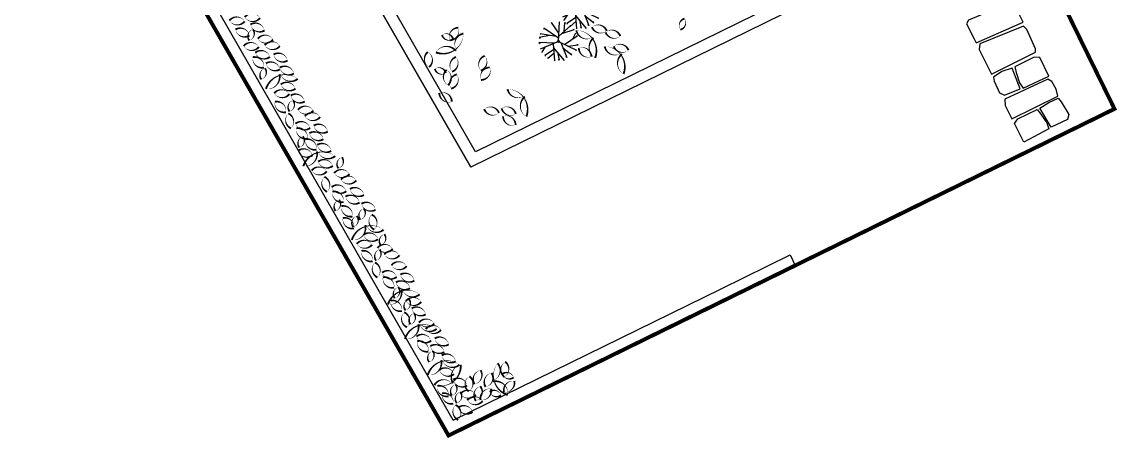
# Model space of a CAD drawing. Header units: millimetres. Extents: x 1754 to 2064, y 960 to 1845.
# Drawn here: x 1981.48 to 2009.5, y 1795.89 to 1806.53 of the extents above; entities that cross this region are included whole.
import ezdxf

# ---------------------------------------------------------------- set-up
doc = ezdxf.new("R2010")
doc.units = ezdxf.units.MM
for name, color, linetype in [('A_katastralni mapa', 7, 'Continuous'), ('dveře', 3, 'Continuous'), ('pohled', 4, 'Continuous'), ('SRAFY', 3, 'Continuous'), ('SRAFY-TERÉN', 252, 'Continuous'), ('T_stafaz', 7, 'Continuous'), ('zariz.predmety', 203, 'Continuous'), ('ZDIVO', 1, 'Continuous')]:
    doc.layers.add(name, color=color, linetype=linetype)

# ---------------------------------------------------------------- blocks, each defined once
blk = doc.blocks.new('STROMPUD03')
for p, q in [((-368, 361), (-338, 354)), ((-167, 240), (-360, 356)), ((-117, 65), (-227, 453)), ((-224, 454), (-211, 433)), ((-144, 162), (-100, 495)), ((-100, 495), (-101, 472)), ((102, 359), (-4, 500)), ((0, 0), (401, 312)), ((85, 494), (79, 466)), ((134, 104), (85, 494)), ((211, 164), (300, 411)), ((300, 411), (279, 381)), ((401, 312), (385, 282)), ((-188, 105), (-510, 52)), ((-510, 52), (-478, 47)), ((-73, 40), (-470, -189)), ((-444, 243), (-432, 232)), ((0, 0), (-443, 246)), ((-142, 0), (-381, -337)), ((0, 0), (-26, -508)), ((48, 38), (461, 11)), ((198, 28), (455, 155)), ((455, 155), (421, 150)), ((461, 11), (430, 0)), ((456, 150), (431, 145)), ((-467, -196), (-451, -197)), ((-242, -140), (-307, -403)), ((-5, -100), (-197, -464)), ((-8, -153), (400, -315)), ((78, -187), (500, -84)), ((139, -211), (169, -477)), ((221, -244), (274, -435)), ((231, -146), (439, -197)), ((439, -197), (404, -196)), ((-381, -337), (-376, -319)), ((-305, -404), (-288, -375)), ((-197, -464), (-162, -444)), ((-19, -376), (58, -508)), ((58, -508), (58, -484)), ((169, -477), (176, -452)), ((274, -435), (250, -411)), ((400, -315), (386, -296))]:
    blk.add_line(p, q)
blk.add_circle((0, 0), 27.7)

msp = doc.modelspace()

# ---------------------------------------------------------------- linework, layer by layer
at = {"layer": 'A_katastralni mapa'}
msp.add_line((1990.474, 1842.976), (2009.43, 1804.308), dxfattribs=at)
at = {"layer": 'dveře'}
for p, q in [((1992.96, 1802.821), (1988.184, 1811.132)), ((1993.08, 1803.214), (1989.663, 1809.162)), ((2004.18, 1808.656), (1993.08, 1803.214)), ((2004.581, 1808.518), (1992.96, 1802.821))]:
    msp.add_line(p, q, dxfattribs=at)
at = {"layer": 'pohled', "const_width": 0.1}
msp.add_lwpolyline([(1990.474, 1842.976), (1983.012, 1840.111), (1961.83, 1830.336), (1965.874, 1827.991), (1971.138, 1825.145), (1981.461, 1814.981), (1992.393, 1795.956), (2009.43, 1804.308)], close=True, dxfattribs=at)
at = {"layer": 'SRAFY'}
msp.add_line((1985.223, 1816.285), (1992.96, 1802.821), dxfattribs=at)
at = {"layer": 'SRAFY-TERÉN'}
for points in [[(2007.096, 1806.522), (2006.872, 1806.969), (2006.781, 1807.028), (2005.695, 1806.576), (2005.644, 1806.484), (2005.839, 1806.1), (2005.892, 1805.995), (2007.096, 1806.522)], [(2005.981, 1805.97), (2005.971, 1805.824), (2006.285, 1805.192), (2007.413, 1805.76), (2007.406, 1805.847), (2007.19, 1806.334), (2007.098, 1806.424), (2005.981, 1805.97)], [(2007.751, 1805.144), (2007.521, 1805.621), (2007.377, 1805.629), (2006.878, 1805.381), (2006.916, 1805.237), (2007.001, 1804.978), (2007.09, 1804.84), (2007.751, 1805.144)], [(2007.019, 1804.818), (2006.815, 1805.352), (2006.551, 1805.268), (2006.335, 1805.122), (2006.351, 1805.016), (2006.491, 1804.719), (2006.612, 1804.663), (2007.019, 1804.818)], [(2006.622, 1804.557), (2006.637, 1804.394), (2006.804, 1804.052), (2007.983, 1804.637), (2007.935, 1804.811), (2007.83, 1805.008), (2007.727, 1805.066), (2006.622, 1804.557)], [(2007.814, 1803.838), (2007.518, 1804.326), (2007.749, 1804.47), (2007.987, 1804.586), (2008.067, 1804.488), (2008.26, 1804.164), (2008.23, 1804.034), (2007.814, 1803.838)], [(2007.109, 1803.459), (2006.872, 1803.933), (2006.954, 1804.052), (2007.456, 1804.294), (2007.546, 1804.176), (2007.699, 1803.95), (2007.754, 1803.796), (2007.109, 1803.459)]]:
    msp.add_lwpolyline(points, dxfattribs=at)
at = {"layer": 'zariz.predmety', "color": 253, "linetype": 'Continuous', "ltscale": 0.001}
for points in [[(1986.786, 1806.567, 0, 0, 0.520567), (1986.786, 1806.567, 0, 0.05, 0.520567), (1987.175, 1806.546, 0, 0.05, 0.520567), (1986.786, 1806.567, 0.05, 0.05, 0)], [(1987.18, 1806.653, 0, 0, 0.520567), (1987.18, 1806.653, 0, 0.05, 0.520567), (1987.569, 1806.632, 0, 0.05, 0.520567), (1987.18, 1806.653, 0.05, 0.05, 0)], [(1987.299, 1806.184, 0, 0, 0.520567), (1987.299, 1806.184, 0, 0.05, 0.520567), (1986.941, 1806.337, 0, 0.05, 0.520567), (1987.299, 1806.184, 0.05, 0.05, 0)], [(1987.684, 1806.313, 0, 0, 0.520567), (1987.684, 1806.313, 0, 0.05, 0.520567), (1987.326, 1806.466, 0, 0.05, 0.520567), (1987.684, 1806.313, 0.05, 0.05, 0)], [(1992.421, 1806.063, 0, 0, -0.520567), (1992.421, 1806.063, 0, 0.05, -0.520567), (1992.643, 1806.383, 0, 0.05, -0.520567), (1992.421, 1806.063, 0.05, 0.05, 0)], [(1996.439, 1806.302, 0, 0, -0.520567), (1996.439, 1806.302, 0, 0.05, -0.520567), (1996.062, 1806.4, 0, 0.05, -0.520567), (1996.439, 1806.302, 0.05, 0.05, 0)], [(1998.429, 1806.615, 0, 0, -0.520567), (1998.429, 1806.615, 0, 0.05, -0.520567), (1998.325, 1806.335, 0, 0.05, -0.520567), (1998.429, 1806.615, 0.05, 0.05, 0)], [(1987.386, 1806.342, 0, 0, 0.520567), (1987.386, 1806.342, 0, 0.05, 0.520567), (1987.296, 1806.057, 0, 0.05, 0.520567), (1987.386, 1806.342, 0.05, 0.05, 0)], [(1987.514, 1806.102, 0, 0, 0.520567), (1987.514, 1806.102, 0, 0.05, 0.520567), (1987.902, 1806.081, 0, 0.05, 0.520567), (1987.514, 1806.102, 0.05, 0.05, 0)], [(1992.07, 1805.752, 0, 0, -0.520567), (1992.07, 1805.752, 0, 0.05, -0.520567), (1992.579, 1805.793, 0, 0.05, -0.520567), (1992.592, 1805.821, 0, 0.05, -0.520567), (1992.772, 1806.234, 0, 0.05, -0.520567), (1992.07, 1805.752, 0.05, 0.05, 0)], [(1992.507, 1806.095, 0, 0, -0.520567), (1992.507, 1806.095, 0, 0.05, -0.520567), (1992.226, 1806.198, 0, 0.05, -0.520567), (1992.507, 1806.095, 0.05, 0.05, 0)], [(1996.144, 1805.613, 0, 0, -0.520567), (1996.144, 1805.613, 0, 0.05, -0.520567), (1996.103, 1806.122, 0, 0.05, -0.520567), (1996.075, 1806.136, 0, 0.05, -0.520567), (1995.662, 1806.315, 0, 0.05, -0.520567), (1996.144, 1805.613, 0.05, 0.05, 0)], [(1996.41, 1806.267, 0, 0, -0.520567), (1996.41, 1806.267, 0, 0.05, -0.520567), (1996.786, 1806.169, 0, 0.05, -0.520567), (1996.41, 1806.267, 0.05, 0.05, 0)], [(1987.151, 1805.914, 0, 0, 0.520567), (1987.151, 1805.914, 0, 0.05, 0.520567), (1987.54, 1805.893, 0, 0.05, 0.520567), (1987.151, 1805.914, 0.05, 0.05, 0)], [(1987.823, 1805.639, 0, 0, 0.520567), (1987.823, 1805.639, 0, 0.05, 0.520567), (1987.449, 1805.747, 0, 0.05, 0.520567), (1987.823, 1805.639, 0.05, 0.05, 0)], [(1987.689, 1805.936, 0, 0, 0.520567), (1987.689, 1805.936, 0, 0.05, 0.520567), (1988.077, 1805.915, 0, 0.05, 0.520567), (1987.689, 1805.936, 0.05, 0.05, 0)], [(1996.046, 1805.643, 0, 0, -0.520567), (1996.046, 1805.643, 0, 0.05, -0.520567), (1995.726, 1805.864, 0, 0.05, -0.520567), (1996.046, 1805.643, 0.05, 0.05, 0)], [(1996.87, 1805.201, 0, 0, -0.520567), (1996.87, 1805.201, 0, 0.05, -0.520567), (1996.829, 1805.71, 0, 0.05, -0.520567), (1996.8, 1805.724, 0, 0.05, -0.520567), (1996.388, 1805.904, 0, 0.05, -0.520567), (1996.87, 1805.201, 0.05, 0.05, 0)], [(1996.996, 1805.808, 0, 0, -0.520567), (1996.996, 1805.808, 0, 0.05, -0.520567), (1996.62, 1805.906, 0, 0.05, -0.520567), (1996.996, 1805.808, 0.05, 0.05, 0)], [(1987.384, 1805.629, 0, 0, 0.520567), (1987.384, 1805.629, 0, 0.05, 0.520567), (1987.669, 1805.364, 0, 0.05, 0.520567), (1987.384, 1805.629, 0.05, 0.05, 0)], [(1988.274, 1805.544, 0, 0, 0.520567), (1988.274, 1805.544, 0, 0.05, 0.520567), (1987.917, 1805.697, 0, 0.05, 0.520567), (1988.274, 1805.544, 0.05, 0.05, 0)], [(1991.896, 1805.376, 0, 0, -0.520567), (1991.896, 1805.376, 0, 0.05, -0.520567), (1991.861, 1805.763, 0, 0.05, -0.520567), (1991.896, 1805.376, 0.05, 0.05, 0)], [(1992.581, 1805.635, 0, 0, -0.520567), (1992.581, 1805.635, 0, 0.05, -0.520567), (1992.483, 1805.258, 0, 0.05, -0.520567), (1992.581, 1805.635, 0.05, 0.05, 0)], [(1993.318, 1805.664, 0, 0, -0.520567), (1993.318, 1805.664, 0, 0.05, -0.520567), (1993.22, 1805.288, 0, 0.05, -0.520567), (1993.318, 1805.664, 0.05, 0.05, 0)], [(1987.694, 1805.348, 0, 0, 0.520567), (1987.694, 1805.348, 0, 0.05, 0.520567), (1987.604, 1805.063, 0, 0.05, 0.520567), (1987.694, 1805.348, 0.05, 0.05, 0)], [(1988.078, 1805.319, 0, 0, 0.520567), (1988.078, 1805.319, 0, 0.05, 0.520567), (1987.721, 1805.472, 0, 0.05, 0.520567), (1988.078, 1805.319, 0.05, 0.05, 0)], [(1988.077, 1805.364, 0, 0, 0.520567), (1988.077, 1805.364, 0, 0.05, 0.520567), (1988.434, 1805.211, 0, 0.05, 0.520567), (1988.077, 1805.364, 0.05, 0.05, 0)], [(1992.323, 1805.226, 0, 0, -0.520567), (1992.323, 1805.226, 0, 0.05, -0.520567), (1992.043, 1805.33, 0, 0.05, -0.520567), (1992.323, 1805.226, 0.05, 0.05, 0)], [(1992.379, 1804.917, 0, 0, -0.520567), (1992.379, 1804.917, 0, 0.05, -0.520567), (1992.344, 1805.304, 0, 0.05, -0.520567), (1992.379, 1804.917, 0.05, 0.05, 0)], [(1993.226, 1805.048, 0, 0, -0.520567), (1993.226, 1805.048, 0, 0.05, -0.520567), (1993.448, 1805.368, 0, 0.05, -0.520567), (1993.226, 1805.048, 0.05, 0.05, 0)], [(1987.722, 1804.818, 0, 0, 0.520567), (1987.722, 1804.818, 0, 0.05, 0.520567), (1988.067, 1805.195, 0, 0.05, 0.520567), (1988.098, 1805.188, 0, 0.05, 0.520567), (1988.534, 1805.078, 0, 0.05, 0.520567), (1987.722, 1804.818, 0.05, 0.05, 0)], [(1988.475, 1804.826, 0, 0, 0.520567), (1988.475, 1804.826, 0, 0.05, 0.520567), (1988.101, 1804.934, 0, 0.05, 0.520567), (1988.475, 1804.826, 0.05, 0.05, 0)], [(1992.603, 1805.189, 0, 0, -0.520567), (1992.603, 1805.189, 0, 0.05, -0.520567), (1992.46, 1804.827, 0, 0.05, -0.520567), (1992.603, 1805.189, 0.05, 0.05, 0)], [(1987.932, 1804.707, 0, 0, 0.520567), (1987.932, 1804.707, 0, 0.05, 0.520567), (1988.32, 1804.686, 0, 0.05, 0.520567), (1987.932, 1804.707, 0.05, 0.05, 0)], [(1988.713, 1804.497, 0, 0, 0.520567), (1988.713, 1804.497, 0, 0.05, 0.520567), (1988.355, 1804.65, 0, 0.05, 0.520567), (1988.713, 1804.497, 0.05, 0.05, 0)], [(1992.476, 1804.492, 0, 0, -0.520567), (1992.476, 1804.492, 0, 0.05, -0.520567), (1992.157, 1804.714, 0, 0.05, -0.520567), (1992.476, 1804.492, 0.05, 0.05, 0)], [(1994.384, 1804.11, 0, 0, -0.520567), (1994.384, 1804.11, 0, 0.05, -0.520567), (1994.343, 1804.619, 0, 0.05, -0.520567), (1994.314, 1804.632, 0, 0.05, -0.520567), (1993.902, 1804.812, 0, 0.05, -0.520567), (1994.384, 1804.11, 0.05, 0.05, 0)], [(1987.949, 1804.489, 0, 0, 0.520567), (1987.949, 1804.489, 0, 0.05, 0.520567), (1988.234, 1804.224, 0, 0.05, 0.520567), (1987.949, 1804.489, 0.05, 0.05, 0)], [(1988.414, 1804.526, 0, 0, 0.520567), (1988.414, 1804.526, 0, 0.05, 0.520567), (1988.325, 1804.241, 0, 0.05, 0.520567), (1988.414, 1804.526, 0.05, 0.05, 0)], [(1988.293, 1804.193, 0, 0, 0.520567), (1988.293, 1804.193, 0, 0.05, 0.520567), (1988.361, 1803.81, 0, 0.05, 0.520567), (1988.293, 1804.193, 0.05, 0.05, 0)], [(1988.542, 1804.286, 0, 0, 0.520567), (1988.542, 1804.286, 0, 0.05, 0.520567), (1988.931, 1804.266, 0, 0.05, 0.520567), (1988.542, 1804.286, 0.05, 0.05, 0)], [(1988.717, 1804.12, 0, 0, 0.520567), (1988.717, 1804.12, 0, 0.05, 0.520567), (1989.106, 1804.1, 0, 0.05, 0.520567), (1988.717, 1804.12, 0.05, 0.05, 0)], [(1993.306, 1804.301, 0, 0, -0.520567), (1993.306, 1804.301, 0, 0.05, -0.520567), (1993.683, 1804.203, 0, 0.05, -0.520567), (1993.306, 1804.301, 0.05, 0.05, 0)], [(1993.752, 1804.322, 0, 0, -0.520567), (1993.752, 1804.322, 0, 0.05, -0.520567), (1994.113, 1804.179, 0, 0.05, -0.520567), (1993.752, 1804.322, 0.05, 0.05, 0)], [(1994.108, 1803.896, 0, 0, -0.520567), (1994.108, 1803.896, 0, 0.05, -0.520567), (1993.788, 1804.117, 0, 0.05, -0.520567), (1994.108, 1803.896, 0.05, 0.05, 0)], [(1988.851, 1803.823, 0, 0, 0.520567), (1988.851, 1803.823, 0, 0.05, 0.520567), (1988.478, 1803.931, 0, 0.05, 0.520567), (1988.851, 1803.823, 0.05, 0.05, 0)], [(1989.303, 1803.728, 0, 0, 0.520567), (1989.303, 1803.728, 0, 0.05, 0.520567), (1988.945, 1803.881, 0, 0.05, 0.520567), (1989.303, 1803.728, 0.05, 0.05, 0)], [(1988.499, 1803.812, 0, 0, 0.520567), (1988.499, 1803.812, 0, 0.05, 0.520567), (1988.783, 1803.548, 0, 0.05, 0.520567), (1988.499, 1803.812, 0.05, 0.05, 0)], [(1988.667, 1803.604, 0, 0, 0.520567), (1988.667, 1803.604, 0, 0.05, 0.520567), (1988.577, 1803.319, 0, 0.05, 0.520567), (1988.667, 1803.604, 0.05, 0.05, 0)], [(1989.19, 1803.533, 0, 0, 0.520567), (1989.19, 1803.533, 0, 0.05, 0.520567), (1988.833, 1803.686, 0, 0.05, 0.520567), (1989.19, 1803.533, 0.05, 0.05, 0)], [(1988.912, 1803.125, 0, 0, 0.520567), (1988.912, 1803.125, 0, 0.05, 0.520567), (1988.538, 1803.233, 0, 0.05, 0.520567), (1988.912, 1803.125, 0.05, 0.05, 0)], [(1988.73, 1803.531, 0, 0, 0.520567), (1988.73, 1803.531, 0, 0.05, 0.520567), (1989.015, 1803.267, 0, 0.05, 0.520567), (1988.73, 1803.531, 0.05, 0.05, 0)], [(1989.034, 1803.388, 0, 0, 0.520567), (1989.034, 1803.388, 0, 0.05, 0.520567), (1989.391, 1803.235, 0, 0.05, 0.520567), (1989.034, 1803.388, 0.05, 0.05, 0)], [(1988.679, 1802.842, 0, 0, 0.520567), (1988.679, 1802.842, 0, 0.05, 0.520567), (1989.023, 1803.219, 0, 0.05, 0.520567), (1989.054, 1803.212, 0, 0.05, 0.520567), (1989.491, 1803.102, 0, 0.05, 0.520567), (1988.679, 1802.842, 0.05, 0.05, 0)], [(1989.431, 1802.85, 0, 0, 0.520567), (1989.431, 1802.85, 0, 0.05, 0.520567), (1989.058, 1802.958, 0, 0.05, 0.520567), (1989.431, 1802.85, 0.05, 0.05, 0)], [(1989.665, 1803.071, 0, 0, 0.520567), (1989.665, 1803.071, 0, 0.05, 0.520567), (1989.576, 1802.786, 0, 0.05, 0.520567), (1989.665, 1803.071, 0.05, 0.05, 0)], [(1988.889, 1802.731, 0, 0, 0.520567), (1988.889, 1802.731, 0, 0.05, 0.520567), (1989.277, 1802.71, 0, 0.05, 0.520567), (1988.889, 1802.731, 0.05, 0.05, 0)], [(1989.467, 1802.665, 0, 0, 0.520567), (1989.467, 1802.665, 0, 0.05, 0.520567), (1989.856, 1802.644, 0, 0.05, 0.520567), (1989.467, 1802.665, 0.05, 0.05, 0)], [(1989.218, 1802.571, 0, 0, 0.520567), (1989.218, 1802.571, 0, 0.05, 0.520567), (1989.286, 1802.188, 0, 0.05, 0.520567), (1989.218, 1802.571, 0.05, 0.05, 0)], [(1989.642, 1802.499, 0, 0, 0.520567), (1989.642, 1802.499, 0, 0.05, 0.520567), (1990.03, 1802.478, 0, 0.05, 0.520567), (1989.642, 1802.499, 0.05, 0.05, 0)], [(1989.776, 1802.202, 0, 0, 0.520567), (1989.776, 1802.202, 0, 0.05, 0.520567), (1989.402, 1802.31, 0, 0.05, 0.520567), (1989.776, 1802.202, 0.05, 0.05, 0)], [(1989.423, 1802.191, 0, 0, 0.520567), (1989.423, 1802.191, 0, 0.05, 0.520567), (1989.708, 1801.926, 0, 0.05, 0.520567), (1989.423, 1802.191, 0.05, 0.05, 0)], [(1990.228, 1802.107, 0, 0, 0.520567), (1990.228, 1802.107, 0, 0.05, 0.520567), (1989.87, 1802.26, 0, 0.05, 0.520567), (1990.228, 1802.107, 0.05, 0.05, 0)], [(1989.592, 1801.983, 0, 0, 0.520567), (1989.592, 1801.983, 0, 0.05, 0.520567), (1989.502, 1801.698, 0, 0.05, 0.520567), (1989.592, 1801.983, 0.05, 0.05, 0)], [(1990.115, 1801.911, 0, 0, 0.520567), (1990.115, 1801.911, 0, 0.05, 0.520567), (1989.757, 1802.065, 0, 0.05, 0.520567), (1990.115, 1801.911, 0.05, 0.05, 0)], [(1990.524, 1801.73, 0, 0, 0.520567), (1990.524, 1801.73, 0, 0.05, 0.520567), (1990.166, 1801.883, 0, 0.05, 0.520567), (1990.524, 1801.73, 0.05, 0.05, 0)], [(1989.651, 1801.821, 0, 0, 0.520567), (1989.651, 1801.821, 0, 0.05, 0.520567), (1989.936, 1801.557, 0, 0.05, 0.520567), (1989.651, 1801.821, 0.05, 0.05, 0)], [(1990.226, 1801.758, 0, 0, 0.520567), (1990.226, 1801.758, 0, 0.05, 0.520567), (1990.136, 1801.473, 0, 0.05, 0.520567), (1990.226, 1801.758, 0.05, 0.05, 0)], [(1990.426, 1801.606, 0, 0, 0.520567), (1990.426, 1801.606, 0, 0.05, 0.520567), (1990.494, 1801.223, 0, 0.05, 0.520567), (1990.426, 1801.606, 0.05, 0.05, 0)], [(1989.69, 1801.517, 0, 0, 0.520567), (1989.69, 1801.517, 0, 0.05, 0.520567), (1989.975, 1801.252, 0, 0.05, 0.520567), (1989.69, 1801.517, 0.05, 0.05, 0)], [(1990.044, 1801.571, 0, 0, 0.520567), (1990.044, 1801.571, 0, 0.05, 0.520567), (1989.955, 1801.286, 0, 0.05, 0.520567), (1990.044, 1801.571, 0.05, 0.05, 0)], [(1989.919, 1800.956, 0, 0, 0.520567), (1989.919, 1800.956, 0, 0.05, 0.520567), (1990.263, 1801.334, 0, 0.05, 0.520567), (1990.294, 1801.327, 0, 0.05, 0.520567), (1990.73, 1801.217, 0, 0.05, 0.520567), (1989.919, 1800.956, 0.05, 0.05, 0)], [(1990.589, 1800.976, 0, 0, 0.520567), (1990.589, 1800.976, 0, 0.05, 0.520567), (1990.215, 1801.084, 0, 0.05, 0.520567), (1990.589, 1800.976, 0.05, 0.05, 0)], [(1990.75, 1801.105, 0, 0, 0.520567), (1990.75, 1801.105, 0, 0.05, 0.520567), (1990.66, 1800.82, 0, 0.05, 0.520567), (1990.75, 1801.105, 0.05, 0.05, 0)], [(1990.046, 1800.856, 0, 0, 0.520567), (1990.046, 1800.856, 0, 0.05, 0.520567), (1990.435, 1800.836, 0, 0.05, 0.520567), (1990.046, 1800.856, 0.05, 0.05, 0)], [(1990.573, 1800.751, 0, 0, 0.520567), (1990.573, 1800.751, 0, 0.05, 0.520567), (1990.962, 1800.73, 0, 0.05, 0.520567), (1990.573, 1800.751, 0.05, 0.05, 0)], [(1990.165, 1800.677, 0, 0, 0.520567), (1990.165, 1800.677, 0, 0.05, 0.520567), (1990.449, 1800.412, 0, 0.05, 0.520567), (1990.165, 1800.677, 0.05, 0.05, 0)], [(1990.629, 1800.714, 0, 0, 0.520567), (1990.629, 1800.714, 0, 0.05, 0.520567), (1990.54, 1800.429, 0, 0.05, 0.520567), (1990.629, 1800.714, 0.05, 0.05, 0)], [(1990.748, 1800.585, 0, 0, 0.520567), (1990.748, 1800.585, 0, 0.05, 0.520567), (1991.137, 1800.565, 0, 0.05, 0.520567), (1990.748, 1800.585, 0.05, 0.05, 0)], [(1990.508, 1800.381, 0, 0, 0.520567), (1990.508, 1800.381, 0, 0.05, 0.520567), (1990.576, 1799.998, 0, 0.05, 0.520567), (1990.508, 1800.381, 0.05, 0.05, 0)], [(1990.932, 1800.309, 0, 0, 0.520567), (1990.932, 1800.309, 0, 0.05, 0.520567), (1991.321, 1800.288, 0, 0.05, 0.520567), (1990.932, 1800.309, 0.05, 0.05, 0)], [(1991.066, 1800.011, 0, 0, 0.520567), (1991.066, 1800.011, 0, 0.05, 0.520567), (1990.693, 1800.119, 0, 0.05, 0.520567), (1991.066, 1800.011, 0.05, 0.05, 0)], [(1990.714, 1800.001, 0, 0, 0.520567), (1990.714, 1800.001, 0, 0.05, 0.520567), (1990.999, 1799.736, 0, 0.05, 0.520567), (1990.714, 1800.001, 0.05, 0.05, 0)], [(1991.405, 1799.721, 0, 0, 0.520567), (1991.405, 1799.721, 0, 0.05, 0.520567), (1991.048, 1799.874, 0, 0.05, 0.520567), (1991.405, 1799.721, 0.05, 0.05, 0)], [(1991.518, 1799.916, 0, 0, 0.520567), (1991.518, 1799.916, 0, 0.05, 0.520567), (1991.161, 1800.07, 0, 0.05, 0.520567), (1991.518, 1799.916, 0.05, 0.05, 0)], [(1990.842, 1799.306, 0, 0, 0.520567), (1990.842, 1799.306, 0, 0.05, 0.520567), (1991.186, 1799.684, 0, 0.05, 0.520567), (1991.217, 1799.677, 0, 0.05, 0.520567), (1991.653, 1799.566, 0, 0.05, 0.520567), (1990.842, 1799.306, 0.05, 0.05, 0)], [(1991.107, 1799.75, 0, 0, 0.520567), (1991.107, 1799.75, 0, 0.05, 0.520567), (1991.017, 1799.465, 0, 0.05, 0.520567), (1991.107, 1799.75, 0.05, 0.05, 0)], [(1990.915, 1799.404, 0, 0, 0.520567), (1990.915, 1799.404, 0, 0.05, 0.520567), (1991.2, 1799.139, 0, 0.05, 0.520567), (1990.915, 1799.404, 0.05, 0.05, 0)], [(1991.38, 1799.442, 0, 0, 0.520567), (1991.38, 1799.442, 0, 0.05, 0.520567), (1991.29, 1799.157, 0, 0.05, 0.520567), (1991.38, 1799.442, 0.05, 0.05, 0)], [(1991.303, 1799.394, 0, 0, 0.520567), (1991.303, 1799.394, 0, 0.05, 0.520567), (1991.692, 1799.373, 0, 0.05, 0.520567), (1991.303, 1799.394, 0.05, 0.05, 0)], [(1991.259, 1799.108, 0, 0, 0.520567), (1991.259, 1799.108, 0, 0.05, 0.520567), (1991.327, 1798.725, 0, 0.05, 0.520567), (1991.259, 1799.108, 0.05, 0.05, 0)], [(1991.509, 1799.083, 0, 0, 0.520567), (1991.509, 1799.083, 0, 0.05, 0.520567), (1991.419, 1798.798, 0, 0.05, 0.520567), (1991.509, 1799.083, 0.05, 0.05, 0)], [(1991.807, 1799.054, 0, 0, 0.520567), (1991.807, 1799.054, 0, 0.05, 0.520567), (1991.449, 1799.207, 0, 0.05, 0.520567), (1991.807, 1799.054, 0.05, 0.05, 0)], [(1991.277, 1798.424, 0, 0, 0.520567), (1991.277, 1798.424, 0, 0.05, 0.520567), (1991.621, 1798.801, 0, 0.05, 0.520567), (1991.652, 1798.794, 0, 0.05, 0.520567), (1992.088, 1798.684, 0, 0.05, 0.520567), (1991.277, 1798.424, 0.05, 0.05, 0)], [(1991.637, 1798.843, 0, 0, 0.520567), (1991.637, 1798.843, 0, 0.05, 0.520567), (1992.025, 1798.822, 0, 0.05, 0.520567), (1991.637, 1798.843, 0.05, 0.05, 0)], [(1991.946, 1798.38, 0, 0, 0.520567), (1991.946, 1798.38, 0, 0.05, 0.520567), (1991.572, 1798.488, 0, 0.05, 0.520567), (1991.946, 1798.38, 0.05, 0.05, 0)], [(1991.811, 1798.677, 0, 0, 0.520567), (1991.811, 1798.677, 0, 0.05, 0.520567), (1992.2, 1798.657, 0, 0.05, 0.520567), (1991.811, 1798.677, 0.05, 0.05, 0)], [(1991.593, 1798.369, 0, 0, 0.520567), (1991.593, 1798.369, 0, 0.05, 0.520567), (1991.878, 1798.104, 0, 0.05, 0.520567), (1991.593, 1798.369, 0.05, 0.05, 0)], [(1992.284, 1798.09, 0, 0, 0.520567), (1992.284, 1798.09, 0, 0.05, 0.520567), (1991.927, 1798.243, 0, 0.05, 0.520567), (1992.284, 1798.09, 0.05, 0.05, 0)], [(1992.397, 1798.285, 0, 0, 0.520567), (1992.397, 1798.285, 0, 0.05, 0.520567), (1992.04, 1798.438, 0, 0.05, 0.520567), (1992.397, 1798.285, 0.05, 0.05, 0)], [(1991.986, 1798.118, 0, 0, 0.520567), (1991.986, 1798.118, 0, 0.05, 0.520567), (1991.896, 1797.833, 0, 0.05, 0.520567), (1991.986, 1798.118, 0.05, 0.05, 0)], [(1992.219, 1798.005, 0, 0, 0.520567), (1992.219, 1798.005, 0, 0.05, 0.520567), (1992.576, 1797.852, 0, 0.05, 0.520567), (1992.219, 1798.005, 0.05, 0.05, 0)], [(1991.861, 1797.504, 0, 0, 0.520567), (1991.861, 1797.504, 0, 0.05, 0.520567), (1992.205, 1797.882, 0, 0.05, 0.520567), (1992.236, 1797.875, 0, 0.05, 0.520567), (1992.672, 1797.764, 0, 0.05, 0.520567), (1991.861, 1797.504, 0.05, 0.05, 0)], [(1992.706, 1797.764, 0, 0, 0.520567), (1992.706, 1797.764, 0, 0.05, 0.520567), (1992.51, 1797.292, 0, 0.05, 0.520567), (1992.479, 1797.288, 0, 0.05, 0.520567), (1992.031, 1797.244, 0, 0.05, 0.520567), (1992.706, 1797.764, 0.05, 0.05, 0)], [(1992.531, 1797.524, 0, 0, 0.520567), (1992.531, 1797.524, 0, 0.05, 0.520567), (1992.157, 1797.632, 0, 0.05, 0.520567), (1992.531, 1797.524, 0.05, 0.05, 0)], [(1993.908, 1796.992, 0, 0, 0.520567), (1993.908, 1796.992, 0, 0.05, 0.520567), (1993.531, 1797.336, 0, 0.05, 0.520567), (1993.538, 1797.367, 0, 0.05, 0.520567), (1993.648, 1797.803, 0, 0.05, 0.520567), (1993.908, 1796.992, 0.05, 0.05, 0)], [(1993.821, 1797.453, 0, 0, 0.520567), (1993.821, 1797.453, 0, 0.05, 0.520567), (1993.842, 1797.842, 0, 0.05, 0.520567), (1993.821, 1797.453, 0.05, 0.05, 0)], [(1992.869, 1797.233, 0, 0, 0.520567), (1992.869, 1797.233, 0, 0.05, 0.520567), (1992.512, 1797.386, 0, 0.05, 0.520567), (1992.869, 1797.233, 0.05, 0.05, 0)], [(1992.906, 1797.082, 0, 0, 0.520567), (1992.906, 1797.082, 0, 0.05, 0.520567), (1992.927, 1797.471, 0, 0.05, 0.520567), (1992.906, 1797.082, 0.05, 0.05, 0)], [(1993.211, 1797.626, 0, 0, 0.520567), (1993.211, 1797.626, 0, 0.05, 0.520567), (1993.058, 1797.268, 0, 0.05, 0.520567), (1993.211, 1797.626, 0.05, 0.05, 0)], [(1993.493, 1797.555, 0, 0, 0.520567), (1993.493, 1797.555, 0, 0.05, 0.520567), (1993.34, 1797.198, 0, 0.05, 0.520567), (1993.493, 1797.555, 0.05, 0.05, 0)], [(1993.773, 1797.53, 0, 0, 0.520567), (1993.773, 1797.53, 0, 0.05, 0.520567), (1994.058, 1797.441, 0, 0.05, 0.520567), (1993.773, 1797.53, 0.05, 0.05, 0)], [(1992.106, 1797.225, 0, 0, 0.520567), (1992.106, 1797.225, 0, 0.05, 0.520567), (1992.391, 1796.96, 0, 0.05, 0.520567), (1992.106, 1797.225, 0.05, 0.05, 0)], [(1992.571, 1797.262, 0, 0, 0.520567), (1992.571, 1797.262, 0, 0.05, 0.520567), (1992.481, 1796.977, 0, 0.05, 0.520567), (1992.571, 1797.262, 0.05, 0.05, 0)], [(1992.699, 1797.022, 0, 0, 0.520567), (1992.699, 1797.022, 0, 0.05, 0.520567), (1993.088, 1797.002, 0, 0.05, 0.520567), (1992.699, 1797.022, 0.05, 0.05, 0)], [(1993.203, 1797.217, 0, 0, 0.520567), (1993.203, 1797.217, 0, 0.05, 0.520567), (1993.095, 1796.843, 0, 0.05, 0.520567), (1993.203, 1797.217, 0.05, 0.05, 0)], [(1993.214, 1796.864, 0, 0, 0.520567), (1993.214, 1796.864, 0, 0.05, 0.520567), (1993.479, 1797.149, 0, 0.05, 0.520567), (1993.214, 1796.864, 0.05, 0.05, 0)], [(1993.447, 1797.074, 0, 0, 0.520567), (1993.447, 1797.074, 0, 0.05, 0.520567), (1993.732, 1796.984, 0, 0.05, 0.520567), (1993.447, 1797.074, 0.05, 0.05, 0)], [(1993.81, 1797.065, 0, 0, 0.520567), (1993.81, 1797.065, 0, 0.05, 0.520567), (1994.075, 1797.35, 0, 0.05, 0.520567), (1993.81, 1797.065, 0.05, 0.05, 0)], [(1992.228, 1797.034, 0, 0, 0.520567), (1992.228, 1797.034, 0, 0.05, 0.520567), (1992.513, 1796.769, 0, 0.05, 0.520567), (1992.228, 1797.034, 0.05, 0.05, 0)], [(1992.693, 1797.071, 0, 0, 0.520567), (1992.693, 1797.071, 0, 0.05, 0.520567), (1992.603, 1796.786, 0, 0.05, 0.520567), (1992.693, 1797.071, 0.05, 0.05, 0)], [(1992.874, 1796.856, 0, 0, 0.520567), (1992.874, 1796.856, 0, 0.05, 0.520567), (1993.262, 1796.836, 0, 0.05, 0.520567), (1992.874, 1796.856, 0.05, 0.05, 0)], [(1992.572, 1796.738, 0, 0, 0.520567), (1992.572, 1796.738, 0, 0.05, 0.520567), (1992.64, 1796.355, 0, 0.05, 0.520567), (1992.572, 1796.738, 0.05, 0.05, 0)], [(1993.008, 1796.559, 0, 0, 0.520567), (1993.008, 1796.559, 0, 0.05, 0.520567), (1992.635, 1796.667, 0, 0.05, 0.520567), (1993.008, 1796.559, 0.05, 0.05, 0)]]:
    msp.add_lwpolyline(points, format="xyseb", close=True, dxfattribs=at)
at = {"layer": 'ZDIVO'}
for p, q in [((1992.393, 1795.956), (1981.461, 1814.981)), ((1992.513, 1796.349), (1986.489, 1806.832)), ((1999.369, 1799.71), (2001.13, 1800.573)), ((2001.13, 1800.573), (2001.262, 1800.304)), ((1992.393, 1795.956), (2001.262, 1800.304)), ((1992.513, 1796.349), (1999.369, 1799.71)), ((1992.653, 1796.107), (1992.393, 1795.956)), ((1992.653, 1796.105), (1992.653, 1796.107))]:
    msp.add_line(p, q, dxfattribs=at)

# ---------------------------------------------------------------- block references
at = {"layer": 'T_stafaz', "xscale": 0.001000000047450447, "yscale": 0.001000000163912773, "zscale": 0.001, "rotation": 296.1149935166604}
for p in [(1995.772, 1806.851), (1995.206, 1806.032)]:
    msp.add_blockref('STROMPUD03', p, dxfattribs=at)

doc.saveas('drawing.dxf')
